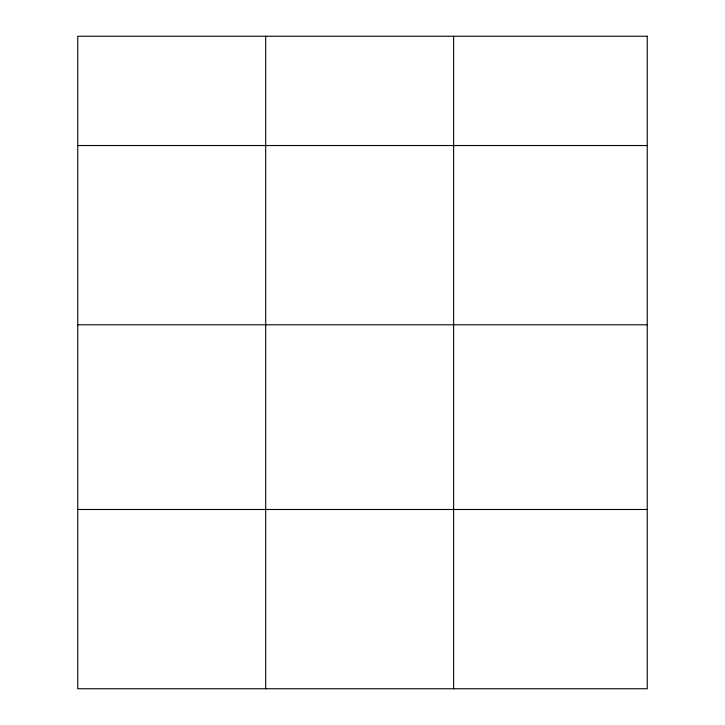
<?xml version="1.0" encoding="UTF-8"?>
<svg xmlns="http://www.w3.org/2000/svg" width="725" height="725" viewBox="0 0 725 725"><rect width="100%" height="100%" fill="white"/><g stroke="black" fill="none" stroke-linecap="round" stroke-linejoin="round"><path stroke-width="1.09" d="M77.756 145.526L647.244 145.526M77.756 324.791L647.244 324.791M77.756 509.485L647.244 509.485M453.614 36.25L453.614 688.75M265.685 36.25L265.685 688.75M647.244 36.25L77.756 36.25L77.756 688.75L647.244 688.75L647.244 36.25"/></g></svg>
